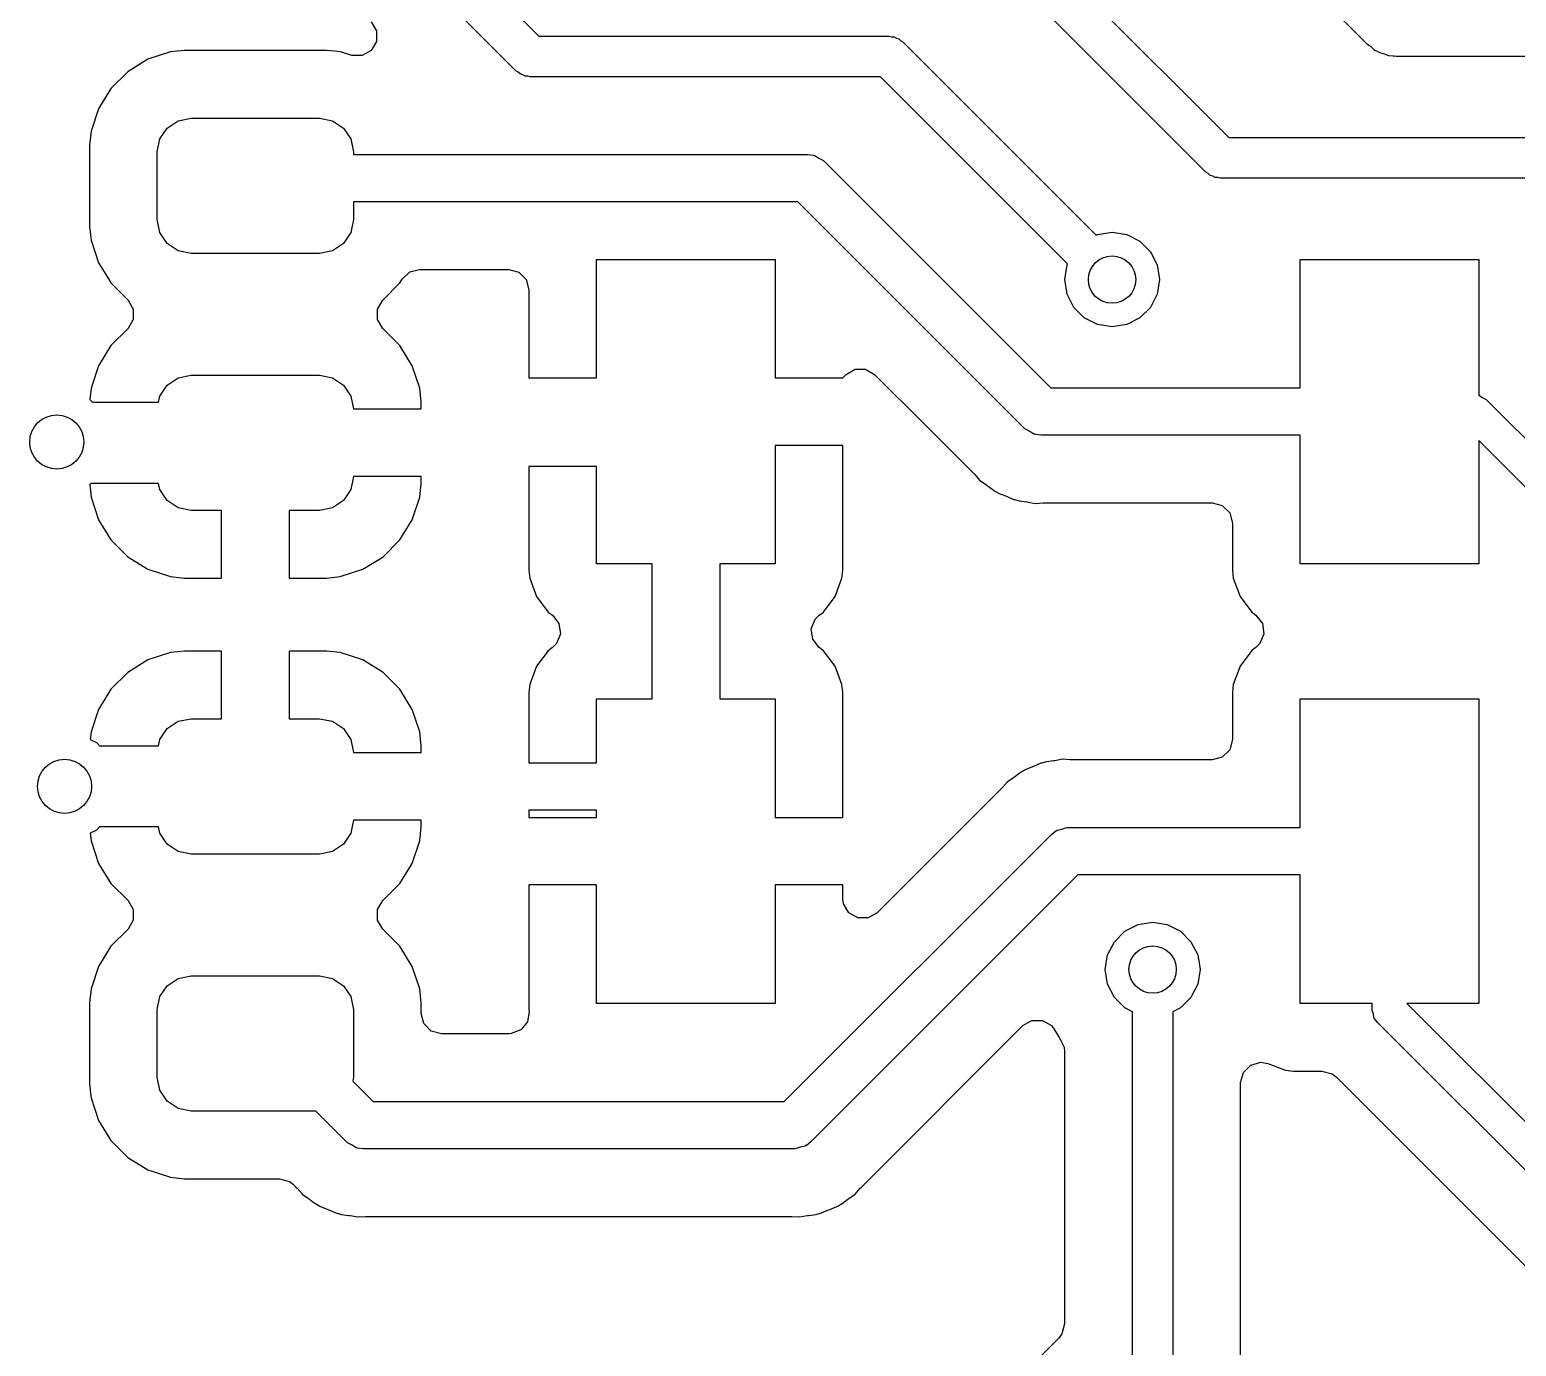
# Model space of a CAD drawing. Extents: x 44 to 146, y -87 to -25.
# Drawn here: x 75.1 to 86.09, y -49.63 to -39.9 of the extents above; entities that cross this region are included whole.
import ezdxf

# ---------------------------------------------------------------- set-up
doc = ezdxf.new("R2010")
doc.units = 0
doc.layers.add('BLACK', color=7, linetype='CONTINUOUS')

msp = doc.modelspace()

# ---------------------------------------------------------------- linework, layer by layer
at = {"layer": 'BLACK', "linetype": 'CONTINUOUS'}
for p, q in [((81.6, -38.337868), (83.962132, -40.7)), ((83.793934, -40.956066), (81.343934, -38.506066)), ((84.987868, -40.012132), (84.075368, -39.099632)), ((78.237132, -39.325), (78.862132, -39.95)), ((78.693934, -40.206066), (77.893934, -39.406066)), ((77.62465, -39.844596), (77.663214, -39.911391)), ((77.663214, -39.988519), (77.62465, -40.055314)), ((77.663214, -39.911391), (77.663214, -39.988519)), ((78.862132, -39.95), (81.45, -39.95)), ((81.45, -39.95), (81.469075, -39.955111)), ((81.469075, -39.955111), (81.488823, -39.955111)), ((81.488823, -39.955111), (81.505925, -39.964984)), ((81.505925, -39.964984), (81.525, -39.970096)), ((81.525, -39.970096), (81.538964, -39.98406)), ((81.538964, -39.98406), (81.556066, -39.993934)), ((81.556066, -39.993934), (82.983508, -41.421376)), ((76.140202, -40.066001), (75.973666, -40.121186)), ((76.242996, -40.0555), (76.140202, -40.066001)), ((77.293004, -40.0555), (76.242996, -40.0555)), ((77.293009, -40.0555), (77.293004, -40.0555)), ((77.353736, -40.061704), (77.293009, -40.0555)), ((77.3958, -40.066001), (77.353736, -40.061704)), ((77.472424, -40.091392), (77.3958, -40.066001)), ((77.480727, -40.093878), (77.472424, -40.091392)), ((77.557855, -40.093878), (77.480727, -40.093878)), ((77.62465, -40.055314), (77.557855, -40.093878)), ((85.016459, -40.031717), (84.987868, -40.012132)), ((85.04207, -40.055065), (85.016459, -40.031717)), ((85.06157, -40.062619), (85.04207, -40.055065)), ((85.078823, -40.074438), (85.06157, -40.062619)), ((85.112558, -40.082372), (85.078823, -40.074438)), ((85.144875, -40.094892), (85.112558, -40.082372)), ((85.179382, -40.098089), (85.144875, -40.094892)), ((85.186145, -40.09968), (85.179382, -40.098089)), ((85.190296, -40.0991), (85.186145, -40.09968)), ((85.2, -40.1), (85.190296, -40.0991)), ((86.925736, -40.1), (85.2, -40.1)), ((75.824343, -40.213288), (75.700288, -40.337343)), ((75.973666, -40.121186), (75.824343, -40.213288)), ((78.711035, -40.215939), (78.693934, -40.206066)), ((78.725, -40.229904), (78.711035, -40.215939)), ((78.744074, -40.235015), (78.725, -40.229904)), ((78.761177, -40.244889), (78.744074, -40.235015)), ((78.780925, -40.244889), (78.761177, -40.244889)), ((78.8, -40.25), (78.780925, -40.244889)), ((81.387868, -40.25), (78.8, -40.25)), ((82.771376, -41.633508), (81.387868, -40.25)), ((75.700288, -40.337343), (75.608186, -40.486666)), ((75.608186, -40.486666), (75.553001, -40.653201)), ((75.553001, -40.653203), (75.544507, -40.736353)), ((75.553001, -40.653201), (75.553001, -40.653203)), ((76.06203, -40.710329), (76.116223, -40.629223)), ((76.116223, -40.629223), (76.197329, -40.57503)), ((76.197329, -40.57503), (76.293, -40.556)), ((76.293, -40.556), (77.243, -40.556)), ((77.243, -40.556), (77.338671, -40.57503)), ((77.338671, -40.57503), (77.419777, -40.629223)), ((77.419777, -40.629223), (77.47397, -40.710329)), ((75.544507, -40.736353), (75.5425, -40.755995)), ((75.5425, -40.755995), (75.5425, -41.356003)), ((76.043, -40.806), (76.06203, -40.710329)), ((77.47397, -40.710329), (77.493, -40.806)), ((83.962132, -40.7), (86.3988, -40.7)), ((76.043, -41.306), (76.043, -40.806)), ((77.493, -40.806), (77.493, -40.825)), ((77.493, -40.825), (80.85, -40.825)), ((80.85, -40.825), (80.89188, -40.830085)), ((80.89188, -40.830085), (80.896665, -40.832596)), ((80.896665, -40.832596), (80.902063, -40.832923)), ((80.902063, -40.832923), (80.933522, -40.85194)), ((80.933522, -40.85194), (80.966046, -40.869011)), ((80.966046, -40.869011), (80.969115, -40.873458)), ((80.969115, -40.873458), (80.973744, -40.876256)), ((80.973744, -40.876256), (82.647487, -42.55)), ((83.811035, -40.965939), (83.793934, -40.956066)), ((83.825, -40.979904), (83.811035, -40.965939)), ((83.844074, -40.985015), (83.825, -40.979904)), ((83.861177, -40.994889), (83.844074, -40.985015)), ((83.880925, -40.994889), (83.861177, -40.994889)), ((83.9, -41), (83.880925, -40.994889)), ((86.336668, -41), (83.9, -41)), ((80.777512, -41.175), (77.493, -41.175)), ((77.493, -41.175), (77.493, -41.306)), ((82.451256, -42.848743), (80.777512, -41.175)), ((76.06203, -41.401671), (76.043, -41.306)), ((77.493, -41.306), (77.47397, -41.401671)), ((75.5425, -41.356003), (75.549042, -41.420044)), ((75.549042, -41.420044), (75.553001, -41.458797)), ((76.116223, -41.482777), (76.06203, -41.401671)), ((77.47397, -41.401671), (77.419777, -41.482777)), ((82.983508, -41.421376), (82.991844, -41.41713)), ((82.991844, -41.41713), (83.1, -41.4)), ((83.1, -41.4), (83.208156, -41.41713)), ((83.208156, -41.41713), (83.305725, -41.466844)), ((75.553001, -41.458797), (75.608186, -41.625334)), ((76.197329, -41.53697), (76.116223, -41.482777)), ((77.419777, -41.482777), (77.338671, -41.53697)), ((83.305725, -41.466844), (83.383156, -41.544275)), ((75.608186, -41.625334), (75.674596, -41.733002)), ((76.293, -41.556), (76.197329, -41.53697)), ((77.243, -41.556), (76.293, -41.556)), ((77.338671, -41.53697), (77.243, -41.556)), ((79.29, -42.475), (79.29, -41.6)), ((79.29, -41.6), (80.61, -41.6)), ((80.61, -41.6), (80.61, -42.475)), ((82.75, -41.75), (82.76713, -41.641844)), ((82.76713, -41.641844), (82.771376, -41.633508)), ((83.383156, -41.544275), (83.43287, -41.641844)), ((83.43287, -41.641844), (83.45, -41.75)), ((84.49, -42.55), (84.49, -41.6)), ((84.49, -41.6), (85.81, -41.6)), ((85.81, -41.6), (85.81, -42.603031)), ((75.674596, -41.733002), (75.700288, -41.774656)), ((77.835717, -41.774649), (77.853215, -41.74628)), ((77.853215, -41.74628), (77.909315, -41.693351)), ((77.909315, -41.693351), (77.980032, -41.6755)), ((77.980032, -41.6755), (78.641, -41.6755)), ((78.641, -41.6755), (78.7155, -41.695462)), ((78.7155, -41.695462), (78.770038, -41.75)), ((78.770038, -41.75), (78.79, -41.8245)), ((82.76713, -41.858156), (82.75, -41.75)), ((83.45, -41.75), (83.43287, -41.858156)), ((75.700288, -41.774656), (75.826627, -41.900995)), ((77.711656, -41.898712), (77.835712, -41.774656)), ((77.835712, -41.774656), (77.835715, -41.77465)), ((77.835715, -41.77465), (77.835717, -41.774649)), ((78.79, -41.8245), (78.79, -42.475)), ((82.816844, -41.955725), (82.76713, -41.858156)), ((83.43287, -41.858156), (83.383156, -41.955725)), ((75.826627, -41.900995), (75.865191, -41.96779)), ((75.865191, -41.96779), (75.865191, -42.044918)), ((77.670808, -41.967789), (77.709372, -41.900994)), ((77.670808, -42.044917), (77.670808, -41.967789)), ((77.709372, -41.900994), (77.71165, -41.898715)), ((77.71165, -41.898715), (77.711656, -41.898712)), ((82.894275, -42.033156), (82.816844, -41.955725)), ((83.383156, -41.955725), (83.305725, -42.033156)), ((75.865191, -42.044918), (75.826627, -42.111713)), ((77.709372, -42.111712), (77.670808, -42.044917)), ((82.991844, -42.08287), (82.894275, -42.033156)), ((83.305725, -42.033156), (83.208156, -42.08287)), ((75.826627, -42.111713), (75.70068, -42.237659)), ((77.835319, -42.237659), (77.709372, -42.111712)), ((83.1, -42.1), (82.991844, -42.08287)), ((83.208156, -42.08287), (83.1, -42.1)), ((75.70068, -42.237659), (75.608642, -42.386878)), ((77.927357, -42.386878), (77.835319, -42.237659)), ((75.608642, -42.386878), (75.553494, -42.553302)), ((77.982505, -42.553303), (77.927357, -42.386878)), ((81.134489, -42.45051), (81.201284, -42.411945)), ((81.201284, -42.411945), (81.278412, -42.411945)), ((81.278412, -42.411945), (81.345205, -42.450507)), ((76.116223, -42.529223), (76.197329, -42.47503)), ((76.197329, -42.47503), (76.293, -42.456)), ((76.293, -42.456), (77.243, -42.456)), ((77.243, -42.456), (77.338671, -42.47503)), ((77.338671, -42.47503), (77.419777, -42.529223)), ((78.79, -42.475), (79.29, -42.475)), ((80.61, -42.475), (81.109999, -42.475)), ((81.109999, -42.475), (81.134489, -42.45051)), ((81.345205, -42.450507), (81.716432, -42.821734)), ((75.553492, -42.553311), (75.545014, -42.636293)), ((75.553494, -42.553302), (75.553492, -42.553311)), ((76.052946, -42.656), (76.06203, -42.610329)), ((76.06203, -42.610329), (76.116223, -42.529223)), ((77.419777, -42.529223), (77.47397, -42.610329)), ((77.47397, -42.610329), (77.493, -42.706)), ((77.992999, -42.656026), (77.982505, -42.553303)), ((82.647487, -42.55), (84.49, -42.55)), ((85.81, -42.603031), (85.81078, -42.603144)), ((85.81078, -42.603144), (85.837217, -42.620134)), ((85.837217, -42.620134), (85.864803, -42.635197)), ((75.545014, -42.636293), (75.564721, -42.656)), ((75.564721, -42.656), (76.052946, -42.656)), ((77.493, -42.706), (77.992999, -42.706)), ((77.992999, -42.706), (77.992999, -42.656026)), ((85.864803, -42.635197), (86.889803, -43.660198)), ((81.716432, -42.821734), (82.079749, -43.185051)), ((82.455883, -42.85154), (82.451256, -42.848743)), ((82.458954, -42.855989), (82.455883, -42.85154)), ((82.49149, -42.873065), (82.458954, -42.855989)), ((82.522937, -42.892076), (82.49149, -42.873065)), ((82.528332, -42.892402), (82.522937, -42.892076)), ((82.53312, -42.894915), (82.528332, -42.892402)), ((82.575, -42.9), (82.53312, -42.894915)), ((84.49, -42.9), (82.575, -42.9)), ((84.49, -43.85), (84.49, -42.9)), ((86.673, -43.802605), (85.81, -42.939605)), ((85.81, -42.939605), (85.81, -43.85)), ((81.11, -42.975), (80.61, -42.975)), ((80.61, -42.975), (80.61, -43.85)), ((81.11, -43.897822), (81.11, -42.975)), ((78.79, -43.131), (78.79, -43.897822)), ((79.29, -43.131), (78.79, -43.131)), ((79.29, -43.85), (79.29, -43.131)), ((75.552721, -43.256), (75.543904, -43.264816)), ((75.543904, -43.264816), (75.553494, -43.358696)), ((76.052946, -43.256), (75.552721, -43.256)), ((76.06203, -43.301671), (76.052946, -43.256)), ((77.493, -43.206), (77.47397, -43.301671)), ((77.993, -43.206), (77.493, -43.206)), ((77.982507, -43.358688), (77.992999, -43.255989)), ((77.992999, -43.255989), (77.993, -43.255979)), ((77.993, -43.255979), (77.993, -43.206)), ((82.079749, -43.185051), (82.085918, -43.191605)), ((82.085918, -43.191605), (82.123771, -43.234332)), ((82.123771, -43.234332), (82.170777, -43.266778)), ((82.170777, -43.266778), (82.17801, -43.2721)), ((82.17801, -43.2721), (82.210529, -43.297577)), ((75.553494, -43.358696), (75.608642, -43.525121)), ((76.116223, -43.382777), (76.06203, -43.301671)), ((76.197329, -43.43697), (76.116223, -43.382777)), ((77.419777, -43.382777), (77.338671, -43.43697)), ((77.47397, -43.301671), (77.419777, -43.382777)), ((77.927357, -43.525121), (77.982505, -43.358697)), ((77.982505, -43.358697), (77.982507, -43.358688)), ((82.210529, -43.297577), (82.222971, -43.307324)), ((82.222971, -43.307324), (82.222974, -43.307326)), ((82.222974, -43.307326), (82.229436, -43.310234)), ((82.229436, -43.310234), (82.252932, -43.323486)), ((82.252932, -43.323486), (82.25877, -43.327516)), ((82.25877, -43.327516), (82.258772, -43.327516)), ((82.258772, -43.327516), (82.258774, -43.327518)), ((82.258774, -43.327518), (82.312192, -43.347777)), ((82.312192, -43.347777), (82.320472, -43.351206)), ((82.320472, -43.351206), (82.372561, -43.37465)), ((82.372561, -43.37465), (82.379543, -43.375929)), ((82.379543, -43.375929), (82.405511, -43.383168)), ((82.405511, -43.383168), (82.412155, -43.385688)), ((82.412155, -43.385688), (82.468881, -43.392575)), ((82.468881, -43.392575), (82.477735, -43.393923)), ((82.477735, -43.393923), (82.533915, -43.404219)), ((82.533915, -43.404219), (82.590898, -43.400772)), ((82.590898, -43.400772), (82.599894, -43.4005)), ((82.599894, -43.4005), (83.840501, -43.4005)), ((83.840501, -43.4005), (83.915001, -43.420462)), ((76.293, -43.456), (76.197329, -43.43697)), ((76.518, -43.456), (76.293, -43.456)), ((76.518, -43.955999), (76.518, -43.456)), ((77.243, -43.456), (77.018, -43.456)), ((77.018, -43.456), (77.018, -43.955999)), ((77.338671, -43.43697), (77.243, -43.456)), ((83.915001, -43.420462), (83.969539, -43.475)), ((83.969539, -43.475), (83.989501, -43.5495)), ((75.608642, -43.525121), (75.70068, -43.67434)), ((77.835319, -43.67434), (77.927357, -43.525121)), ((83.989501, -43.5495), (83.989501, -43.897863)), ((75.70068, -43.67434), (75.824659, -43.798319)), ((77.71134, -43.798319), (77.835319, -43.67434)), ((75.824659, -43.798319), (75.973878, -43.890357)), ((77.562121, -43.890357), (77.71134, -43.798319)), ((75.973878, -43.890357), (76.140302, -43.945505)), ((76.140302, -43.945505), (76.140311, -43.945507)), ((76.140311, -43.945507), (76.243015, -43.955999)), ((77.292974, -43.955999), (77.395696, -43.945505)), ((77.395696, -43.945505), (77.562121, -43.890357)), ((78.79, -43.897822), (78.790001, -43.897842)), ((78.790001, -43.897842), (78.796401, -43.957377)), ((79.7, -43.85), (79.29, -43.85)), ((79.7, -44.85), (79.7, -43.85)), ((80.61, -43.85), (80.2, -43.85)), ((80.2, -43.85), (80.2, -44.85)), ((81.103598, -43.957377), (81.109998, -43.897842)), ((81.109998, -43.897842), (81.11, -43.897822)), ((83.989501, -43.897863), (83.989502, -43.897888)), ((83.989502, -43.897888), (83.995908, -43.957478)), ((85.81, -43.85), (84.49, -43.85)), ((76.243015, -43.955999), (76.518, -43.955999)), ((77.018, -43.955999), (77.292974, -43.955999)), ((78.796401, -43.957377), (78.846645, -44.092084)), ((81.053354, -44.092084), (81.103598, -43.957377)), ((83.995908, -43.957478), (83.995909, -43.957484)), ((83.995909, -43.957484), (84.046202, -44.092329)), ((78.846645, -44.092084), (78.84665, -44.092094)), ((78.84665, -44.092094), (78.932809, -44.207187)), ((80.96719, -44.207187), (81.053349, -44.092094)), ((81.053349, -44.092094), (81.053354, -44.092084)), ((84.046202, -44.092329), (84.046204, -44.092333)), ((84.046204, -44.092333), (84.132452, -44.207544)), ((78.932809, -44.207187), (78.932813, -44.207191)), ((78.932813, -44.207191), (78.964244, -44.230721)), ((78.964244, -44.230721), (79.011921, -44.291348)), ((80.877103, -44.33231), (80.905769, -44.260707)), ((80.905769, -44.260707), (80.935756, -44.23072)), ((80.935756, -44.23072), (80.967187, -44.20719)), ((80.967187, -44.20719), (80.96719, -44.207187)), ((84.132452, -44.207544), (84.132453, -44.207545)), ((84.132453, -44.207545), (84.132454, -44.207546)), ((84.132454, -44.207546), (84.141479, -44.214302)), ((84.141479, -44.214302), (84.163411, -44.230721)), ((84.163411, -44.230721), (84.211087, -44.291349)), ((79.022896, -44.367692), (78.994229, -44.439294)), ((79.011921, -44.291348), (79.022896, -44.367692)), ((80.888079, -44.408653), (80.877103, -44.33231)), ((84.222062, -44.367692), (84.193395, -44.439295)), ((84.211087, -44.291349), (84.222062, -44.367692)), ((76.243026, -44.496), (76.140303, -44.506494)), ((76.518, -44.496), (76.243026, -44.496)), ((76.518, -44.996), (76.518, -44.496)), ((77.292989, -44.496), (77.018, -44.496)), ((77.018, -44.496), (77.018, -44.996)), ((77.395688, -44.506492), (77.292989, -44.496)), ((78.932809, -44.492812), (78.84665, -44.607905)), ((78.932813, -44.492808), (78.932809, -44.492812)), ((78.964244, -44.469279), (78.932813, -44.492808)), ((78.994229, -44.439294), (78.964244, -44.469279)), ((80.935756, -44.46928), (80.888079, -44.408653)), ((80.967187, -44.492809), (80.935756, -44.46928)), ((80.96719, -44.492812), (80.967187, -44.492809)), ((81.053349, -44.607905), (80.96719, -44.492812)), ((84.132452, -44.492455), (84.046204, -44.607666)), ((84.132453, -44.492454), (84.132452, -44.492455)), ((84.163411, -44.469279), (84.132453, -44.492454)), ((84.193395, -44.439295), (84.163411, -44.469279)), ((75.973878, -44.561642), (75.824659, -44.65368)), ((76.140303, -44.506494), (75.973878, -44.561642)), ((77.395697, -44.506494), (77.395688, -44.506492)), ((77.562121, -44.561642), (77.395697, -44.506494)), ((77.71134, -44.65368), (77.562121, -44.561642)), ((78.846645, -44.607915), (78.796401, -44.742622)), ((78.84665, -44.607905), (78.846645, -44.607915)), ((81.053354, -44.607915), (81.053349, -44.607905)), ((81.103598, -44.742622), (81.053354, -44.607915)), ((84.046202, -44.60767), (83.995908, -44.742517)), ((84.046204, -44.607666), (84.046202, -44.60767)), ((75.824659, -44.65368), (75.70068, -44.777659)), ((77.835319, -44.777659), (77.71134, -44.65368)), ((75.70068, -44.777659), (75.608642, -44.926878)), ((77.927357, -44.926878), (77.835319, -44.777659)), ((78.790001, -44.802157), (78.79, -44.802177)), ((78.79, -44.802177), (78.79, -45.321)), ((78.796401, -44.742622), (78.790001, -44.802157)), ((81.109998, -44.802157), (81.103598, -44.742622)), ((81.11, -44.802177), (81.109998, -44.802157)), ((81.11, -45.725), (81.11, -44.802177)), ((83.995908, -44.742517), (83.9895, -44.802114)), ((83.9895, -44.802114), (83.9895, -45.1505)), ((75.608642, -44.926878), (75.553494, -45.093302)), ((77.982505, -45.093303), (77.927357, -44.926878)), ((79.29, -45.321), (79.29, -44.85)), ((79.29, -44.85), (79.7, -44.85)), ((80.2, -44.85), (80.61, -44.85)), ((80.61, -44.85), (80.61, -45.725)), ((84.49, -45.8), (84.49, -44.85)), ((84.49, -44.85), (85.81, -44.85)), ((85.81, -44.85), (85.81, -47.1)), ((76.116223, -45.069223), (76.197329, -45.01503)), ((76.197329, -45.01503), (76.293, -44.996)), ((76.293, -44.996), (76.518, -44.996)), ((77.018, -44.996), (77.243, -44.996)), ((77.243, -44.996), (77.338671, -45.01503)), ((77.338671, -45.01503), (77.419777, -45.069223)), ((75.553492, -45.093311), (75.547733, -45.149677)), ((75.547733, -45.149677), (75.592314, -45.172393)), ((75.553494, -45.093302), (75.553492, -45.093311)), ((76.052946, -45.196), (76.06203, -45.150329)), ((76.06203, -45.150329), (76.116223, -45.069223)), ((77.419777, -45.069223), (77.47397, -45.150329)), ((77.47397, -45.150329), (77.493, -45.246)), ((77.992999, -45.196026), (77.982505, -45.093303)), ((83.9895, -45.1505), (83.969538, -45.225)), ((75.592314, -45.172393), (75.615921, -45.196)), ((75.615921, -45.196), (76.052946, -45.196)), ((77.493, -45.246), (77.992999, -45.246)), ((77.992999, -45.246), (77.992999, -45.196026)), ((83.969538, -45.225), (83.915, -45.279538)), ((78.79, -45.321), (79.29, -45.321)), ((82.45292, -45.376522), (82.429443, -45.389762)), ((82.458769, -45.372484), (82.45292, -45.376522)), ((82.458776, -45.372481), (82.458769, -45.372484)), ((82.51218, -45.352226), (82.458776, -45.372481)), ((82.520487, -45.348785), (82.51218, -45.352226)), ((82.572561, -45.325349), (82.520487, -45.348785)), ((82.579557, -45.324067), (82.572561, -45.325349)), ((82.605505, -45.316833), (82.579557, -45.324067)), ((82.612153, -45.314312), (82.605505, -45.316833)), ((82.612158, -45.314311), (82.612153, -45.314312)), ((82.668847, -45.307427), (82.612158, -45.314311)), ((82.677739, -45.306074), (82.668847, -45.307427)), ((82.733914, -45.295781), (82.677739, -45.306074)), ((82.733915, -45.295781), (82.733914, -45.295781)), ((82.790898, -45.299228), (82.733915, -45.295781)), ((82.799894, -45.2995), (82.790898, -45.299228)), ((83.8405, -45.2995), (82.799894, -45.2995)), ((83.915, -45.279538), (83.8405, -45.2995)), ((82.323769, -45.46567), (82.28591, -45.508402)), ((82.323772, -45.465667), (82.323769, -45.46567)), ((82.370773, -45.433223), (82.323772, -45.465667)), ((82.378016, -45.427894), (82.370773, -45.433223)), ((82.422969, -45.392676), (82.378016, -45.427894)), ((82.422977, -45.392672), (82.422969, -45.392676)), ((82.429443, -45.389762), (82.422977, -45.392672)), ((82.279743, -45.514953), (81.364359, -46.430338)), ((82.28591, -45.508402), (82.279743, -45.514953)), ((78.79, -45.671), (78.79, -45.725)), ((79.29, -45.671), (78.79, -45.671)), ((79.29, -45.725), (79.29, -45.671)), ((75.615921, -45.796), (75.592314, -45.819607)), ((76.052946, -45.796), (75.615921, -45.796)), ((76.06203, -45.841671), (76.052946, -45.796)), ((77.493, -45.746), (77.47397, -45.841671)), ((77.993, -45.746), (77.493, -45.746)), ((77.982507, -45.898688), (77.992999, -45.795989)), ((77.992999, -45.795989), (77.993, -45.795979)), ((77.993, -45.795979), (77.993, -45.746)), ((78.79, -45.725), (79.29, -45.725)), ((80.61, -45.725), (81.11, -45.725)), ((82.693673, -45.820045), (82.729361, -45.811248)), ((82.729361, -45.811248), (82.764433, -45.80032)), ((82.764433, -45.80032), (82.769749, -45.801294)), ((82.769749, -45.801294), (82.775, -45.8)), ((82.775, -45.8), (84.49, -45.8)), ((75.592314, -45.819607), (75.547735, -45.842321)), ((75.547735, -45.842321), (75.553494, -45.898696)), ((75.553494, -45.898696), (75.608642, -46.065121)), ((76.116223, -45.922777), (76.06203, -45.841671)), ((76.197329, -45.97697), (76.116223, -45.922777)), ((77.419777, -45.922777), (77.338671, -45.97697)), ((77.47397, -45.841671), (77.419777, -45.922777)), ((77.927357, -46.065121), (77.982505, -45.898697)), ((77.982505, -45.898697), (77.982507, -45.898688)), ((80.677512, -47.825), (82.651256, -45.851257)), ((82.651256, -45.851257), (82.684465, -45.825239)), ((82.684465, -45.825239), (82.689625, -45.82363)), ((82.689625, -45.82363), (82.693673, -45.820045)), ((76.293, -45.996), (76.197329, -45.97697)), ((77.243, -45.996), (76.293, -45.996)), ((77.338671, -45.97697), (77.243, -45.996)), ((75.608642, -46.065121), (75.70068, -46.21434)), ((77.835319, -46.21434), (77.927357, -46.065121)), ((75.70068, -46.21434), (75.826627, -46.340287)), ((77.709373, -46.340287), (77.835319, -46.21434)), ((79.29, -46.225), (78.79, -46.225)), ((78.79, -46.225), (78.79, -47.147822)), ((79.29, -47.1), (79.29, -46.225)), ((81.11, -46.225), (80.61, -46.225)), ((80.61, -46.225), (80.61, -47.1)), ((82.847487, -46.15), (80.873744, -48.123744)), ((81.11, -46.324979), (81.11, -46.225)), ((84.49, -46.15), (82.847487, -46.15)), ((84.49, -47.1), (84.49, -46.15)), ((75.826627, -46.340287), (75.865191, -46.407082)), ((77.670809, -46.407082), (77.709373, -46.340287)), ((81.115077, -46.363543), (81.11, -46.324979)), ((81.153641, -46.430338), (81.115077, -46.363543)), ((75.865191, -46.407082), (75.865191, -46.48421)), ((77.670809, -46.48421), (77.670809, -46.407082)), ((81.220436, -46.468902), (81.153641, -46.430338)), ((81.297564, -46.468902), (81.220436, -46.468902)), ((81.364359, -46.430338), (81.297564, -46.468902)), ((75.826627, -46.551005), (75.700288, -46.677343)), ((75.865191, -46.48421), (75.826627, -46.551005)), ((77.709373, -46.551005), (77.670809, -46.48421)), ((77.711656, -46.553288), (77.709373, -46.551005)), ((77.835712, -46.677344), (77.711656, -46.553288)), ((83.116844, -46.644275), (83.194275, -46.566844)), ((83.194275, -46.566844), (83.291844, -46.51713)), ((83.291844, -46.51713), (83.4, -46.5)), ((83.4, -46.5), (83.508156, -46.51713)), ((83.508156, -46.51713), (83.605725, -46.566844)), ((83.605725, -46.566844), (83.683156, -46.644275)), ((75.700288, -46.677343), (75.608186, -46.826666)), ((77.927814, -46.826666), (77.835712, -46.677344)), ((83.06713, -46.741844), (83.116844, -46.644275)), ((83.683156, -46.644275), (83.73287, -46.741844)), ((83.05, -46.85), (83.06713, -46.741844)), ((83.73287, -46.741844), (83.75, -46.85)), ((75.608186, -46.826666), (75.553001, -46.993201)), ((76.116223, -46.969223), (76.197329, -46.91503)), ((76.197329, -46.91503), (76.293, -46.896)), ((76.293, -46.896), (77.243, -46.896)), ((77.243, -46.896), (77.338671, -46.91503)), ((77.338671, -46.91503), (77.419777, -46.969223)), ((77.982999, -46.993203), (77.927814, -46.826666)), ((83.06713, -46.958156), (83.05, -46.85)), ((83.75, -46.85), (83.73287, -46.958156)), ((75.553001, -46.993203), (75.542829, -47.092777)), ((75.553001, -46.993201), (75.553001, -46.993202)), ((75.553001, -46.993202), (75.553001, -46.993203)), ((76.06203, -47.050329), (76.116223, -46.969223)), ((77.419777, -46.969223), (77.47397, -47.050329)), ((77.993499, -47.095992), (77.982999, -46.993203)), ((83.116844, -47.055725), (83.06713, -46.958156)), ((83.73287, -46.958156), (83.683156, -47.055725)), ((75.542829, -47.092777), (75.5425, -47.095995)), ((75.5425, -47.095995), (75.5425, -47.696003)), ((76.043, -47.146), (76.06203, -47.050329)), ((77.47397, -47.050329), (77.493, -47.146)), ((77.993499, -47.095996), (77.993499, -47.095992)), ((77.993499, -47.1755), (77.993499, -47.095996)), ((80.61, -47.1), (79.29, -47.1)), ((83.194275, -47.133156), (83.116844, -47.055725)), ((83.25, -47.161549), (83.194275, -47.133156)), ((83.605725, -47.133156), (83.55, -47.161549)), ((83.683156, -47.055725), (83.605725, -47.133156)), ((85.023, -47.1), (84.49, -47.1)), ((85.023, -47.15), (85.023, -47.1)), ((85.81, -47.1), (85.279606, -47.1)), ((85.279606, -47.1), (86.973005, -48.7934)), ((76.043, -47.646), (76.043, -47.146)), ((77.493, -47.146), (77.493, -47.646)), ((78.013461, -47.25), (77.993499, -47.1755)), ((78.779377, -47.235781), (78.730981, -47.295836)), ((78.791262, -47.159575), (78.779377, -47.235781)), ((78.79, -47.147822), (78.790001, -47.147847)), ((78.790001, -47.147847), (78.791262, -47.159575)), ((82.440712, -47.264588), (82.507505, -47.226026)), ((82.507505, -47.226026), (82.584633, -47.226026)), ((82.584633, -47.226026), (82.651428, -47.26459)), ((83.25, -49.737868), (83.25, -47.161549)), ((83.55, -47.161549), (83.55, -49.8)), ((85.031854, -47.180156), (85.023, -47.15)), ((85.038535, -47.210865), (85.031854, -47.180156)), ((85.04238, -47.216001), (85.038535, -47.210865)), ((85.043161, -47.218661), (85.04238, -47.216001)), ((85.046604, -47.221644), (85.043161, -47.218661)), ((85.060197, -47.239803), (85.046604, -47.221644)), ((86.830598, -49.010203), (85.060197, -47.239803)), ((78.067999, -47.304538), (78.013461, -47.25)), ((78.142499, -47.3245), (78.067999, -47.304538)), ((78.643116, -47.3245), (78.142499, -47.3245)), ((78.659041, -47.323646), (78.643116, -47.3245)), ((78.730981, -47.295836), (78.659041, -47.323646)), ((81.245241, -48.460058), (82.440712, -47.264588)), ((82.651428, -47.26459), (82.675106, -47.295448)), ((82.675106, -47.295448), (82.708139, -47.352661)), ((82.708139, -47.352661), (82.708142, -47.352666)), ((82.708142, -47.352666), (82.711226, -47.356091)), ((82.711226, -47.356091), (82.712624, -47.358835)), ((82.712624, -47.358835), (82.712731, -47.358982)), ((82.712731, -47.358982), (82.712707, -47.358998)), ((82.712707, -47.358998), (82.746243, -47.424812)), ((82.746243, -47.424812), (82.7495, -47.455794)), ((82.7495, -47.455794), (82.7495, -49.468835)), ((84.070462, -47.610357), (84.125, -47.555819)), ((84.125, -47.555819), (84.1995, -47.535857)), ((84.1995, -47.535857), (84.251569, -47.545251)), ((84.251569, -47.545251), (84.382517, -47.594091)), ((76.06203, -47.741671), (76.043, -47.646)), ((77.493, -47.646), (77.487373, -47.674285)), ((77.487373, -47.674285), (77.638088, -47.825)), ((84.0505, -47.684857), (84.070462, -47.610357)), ((84.0505, -49.7623), (84.0505, -47.684857)), ((84.382517, -47.594091), (84.442114, -47.600499)), ((84.442114, -47.600499), (84.442118, -47.600499)), ((84.442118, -47.600499), (84.442127, -47.6005)), ((84.442127, -47.6005), (84.651361, -47.600499)), ((84.651361, -47.600499), (84.725861, -47.620461)), ((84.725861, -47.620461), (84.756721, -47.64414)), ((84.756721, -47.64414), (86.416074, -49.303493)), ((75.5425, -47.696003), (75.551717, -47.786226)), ((75.551717, -47.786226), (75.553001, -47.798797)), ((76.116223, -47.822777), (76.06203, -47.741671)), ((75.553001, -47.798797), (75.608186, -47.965334)), ((76.197329, -47.87697), (76.116223, -47.822777)), ((76.293, -47.896), (76.197329, -47.87697)), ((77.214112, -47.896), (76.293, -47.896)), ((77.441856, -48.123744), (77.214112, -47.896)), ((77.638088, -47.825), (80.677512, -47.825)), ((75.608186, -47.965334), (75.700288, -48.114656)), ((75.700288, -48.114656), (75.824344, -48.238712)), ((77.446484, -48.126541), (77.441856, -48.123744)), ((80.873744, -48.123744), (80.840534, -48.149762)), ((77.449554, -48.130989), (77.446484, -48.126541)), ((77.482077, -48.148059), (77.449554, -48.130989)), ((77.513537, -48.167077), (77.482077, -48.148059)), ((77.518934, -48.167403), (77.513537, -48.167077)), ((77.52372, -48.169915), (77.518934, -48.167403)), ((77.5656, -48.175), (77.52372, -48.169915)), ((80.75, -48.175), (77.5656, -48.175)), ((80.75525, -48.173705), (80.75, -48.175)), ((80.760566, -48.17468), (80.75525, -48.173705)), ((80.79564, -48.16375), (80.760566, -48.17468)), ((80.831327, -48.154955), (80.79564, -48.16375)), ((80.835373, -48.151369), (80.831327, -48.154955)), ((80.840534, -48.149762), (80.835373, -48.151369)), ((75.824344, -48.238712), (75.973666, -48.330814)), ((75.973666, -48.330814), (76.140203, -48.385999)), ((76.140203, -48.385999), (76.242991, -48.3965)), ((76.242991, -48.3965), (76.94508, -48.396499)), ((76.94508, -48.396499), (77.01958, -48.416461)), ((77.01958, -48.416461), (77.050439, -48.44014)), ((77.050439, -48.44014), (77.070341, -48.460042)), ((77.070341, -48.460042), (77.07651, -48.466596)), ((77.07651, -48.466596), (77.11257, -48.5073)), ((77.11257, -48.5073), (77.114371, -48.509332)), ((77.114371, -48.509332), (77.161379, -48.541779)), ((77.161379, -48.541779), (77.168604, -48.547095)), ((77.168604, -48.547095), (77.193709, -48.566764)), ((81.102028, -48.582326), (81.146992, -48.547097)), ((81.146992, -48.547097), (81.154214, -48.541782)), ((81.154214, -48.541782), (81.201229, -48.509332)), ((81.201229, -48.509332), (81.239105, -48.466577)), ((81.239105, -48.466577), (81.245241, -48.460058)), ((77.193709, -48.566764), (77.213569, -48.582324)), ((77.213569, -48.582324), (77.21357, -48.582325)), ((77.21357, -48.582325), (77.213571, -48.582325)), ((77.213571, -48.582325), (77.213572, -48.582326)), ((77.213572, -48.582326), (77.220045, -48.585239)), ((77.220045, -48.585239), (77.243536, -48.598488)), ((77.243536, -48.598488), (77.249374, -48.602518)), ((77.249374, -48.602518), (77.302785, -48.622774)), ((77.302785, -48.622774), (77.311063, -48.626203)), ((77.311063, -48.626203), (77.363161, -48.64965)), ((77.363161, -48.64965), (77.370143, -48.650929)), ((77.370143, -48.650929), (77.396111, -48.658168)), ((77.396111, -48.658168), (77.402755, -48.660688)), ((77.402755, -48.660688), (77.459481, -48.667575)), ((77.459481, -48.667575), (77.468335, -48.668923)), ((77.468335, -48.668923), (77.524515, -48.679219)), ((80.791085, -48.679219), (80.847273, -48.668922)), ((80.847273, -48.668922), (80.856116, -48.667575)), ((80.856116, -48.667575), (80.912845, -48.660688)), ((80.912845, -48.660688), (80.919474, -48.658173)), ((80.919474, -48.658173), (80.945467, -48.650927)), ((80.945467, -48.650927), (80.952439, -48.64965)), ((80.952439, -48.64965), (81.004545, -48.626198)), ((81.004545, -48.626198), (81.012797, -48.62278)), ((81.012797, -48.62278), (81.066226, -48.602518)), ((81.066226, -48.602518), (81.072063, -48.598488)), ((81.072063, -48.598488), (81.095551, -48.58524)), ((81.095551, -48.58524), (81.102028, -48.582326)), ((77.524515, -48.679219), (77.581504, -48.675771)), ((77.581504, -48.675771), (77.5905, -48.6755)), ((77.5905, -48.6755), (80.7251, -48.6755)), ((80.7251, -48.6755), (80.734095, -48.675771)), ((80.734095, -48.675771), (80.791085, -48.679219)), ((82.729538, -49.543335), (82.705859, -49.574194)), ((82.7495, -49.468835), (82.729538, -49.543335)), ((82.705859, -49.574194), (81.202434, -51.077618))]:
    msp.add_line(p, q, dxfattribs=at)
at = {"layer": 'BLACK'}
for centre, radius in [((83.1, -41.75), 0.175), ((75.3, -42.95), 0.2), ((75.3572, -45.496), 0.2), ((83.4, -46.85), 0.175)]:
    msp.add_circle(centre, radius, dxfattribs=at)

doc.saveas('drawing.dxf')
